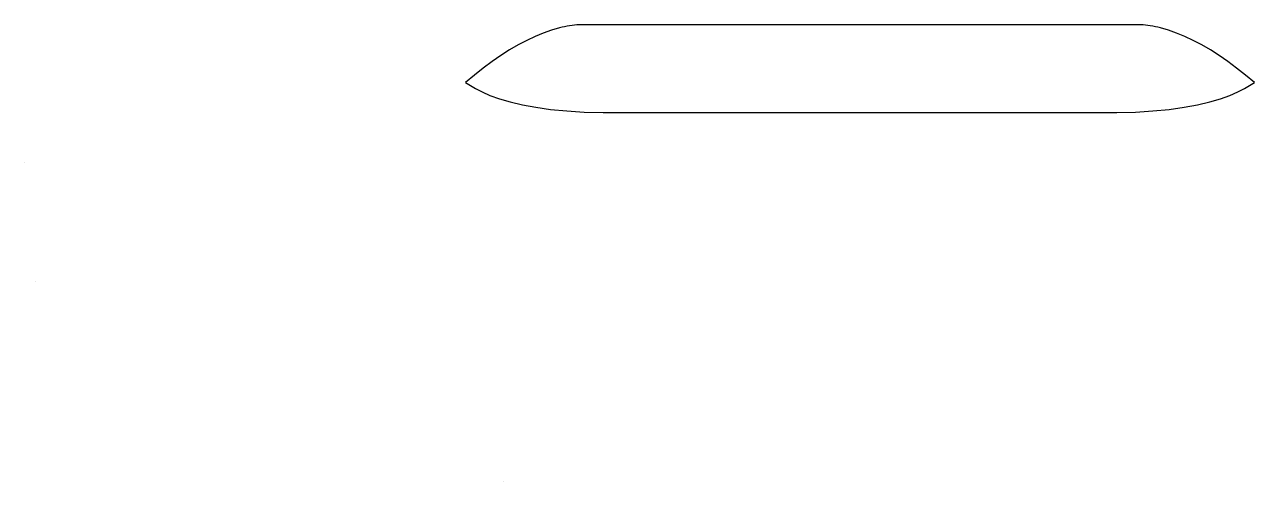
# Model space of a CAD drawing. Extents: x 3.3 to 15.2, y 6.8 to 11.2.
import ezdxf

# ---------------------------------------------------------------- set-up
doc = ezdxf.new("R2010")
doc.units = 0
doc.linetypes.add('AUSGEZOGEN', pattern=[0])
doc.layers.get('0').update_dxf_attribs({"linetype": 'AUSGEZOGEN'})

msp = doc.modelspace()

# ---------------------------------------------------------------- linework, layer by layer
at = {"color": 0}
for points in [[(13.87, 10.327), (13.87, 10.327), (14.051, 10.331), (14.22, 10.341), (14.377, 10.356), (14.521, 10.377), (14.652, 10.401), (14.77, 10.429), (14.874, 10.46), (14.965, 10.492), (15.043, 10.526), (15.106, 10.56), (15.106, 10.56), (15.202, 10.617), (15.116, 10.688), (15.116, 10.688), (15.03, 10.756), (14.945, 10.82), (14.86, 10.878), (14.776, 10.932), (14.692, 10.98), (14.609, 11.024), (14.528, 11.062), (14.448, 11.095), (14.369, 11.123), (14.293, 11.145), (14.293, 11.145), (14.293, 11.145), (14.268, 11.151), (14.243, 11.156), (14.219, 11.161), (14.194, 11.165), (14.171, 11.168), (14.147, 11.171), (14.124, 11.174), (14.101, 11.175), (14.078, 11.176), (14.056, 11.176), (14.056, 11.176), (8.707, 11.176), (8.707, 11.176), (8.685, 11.176), (8.662, 11.175), (8.639, 11.174), (8.616, 11.171), (8.593, 11.168), (8.569, 11.165), (8.545, 11.161), (8.52, 11.156), (8.496, 11.151), (8.471, 11.145), (8.471, 11.145), (8.471, 11.145), (8.394, 11.123), (8.315, 11.095), (8.235, 11.062), (8.154, 11.024), (8.071, 10.98), (7.988, 10.932), (7.903, 10.878), (7.818, 10.82), (7.733, 10.756), (7.647, 10.688), (7.647, 10.688), (7.561, 10.617), (7.657, 10.56), (7.657, 10.56), (7.721, 10.526), (7.798, 10.492), (7.889, 10.46), (7.994, 10.429), (8.112, 10.401), (8.243, 10.377), (8.386, 10.356), (8.543, 10.341), (8.712, 10.331), (8.893, 10.327), (8.893, 10.327), (13.87, 10.327), (13.87, 10.327)], [(3.291, 9.843), (3.291, 9.843)], [(3.395, 8.69), (3.395, 8.69)], [(7.927, 6.758), (7.927, 6.758), (7.927, 6.758)]]:
    msp.add_lwpolyline(points, dxfattribs=at)

doc.saveas('drawing.dxf')
